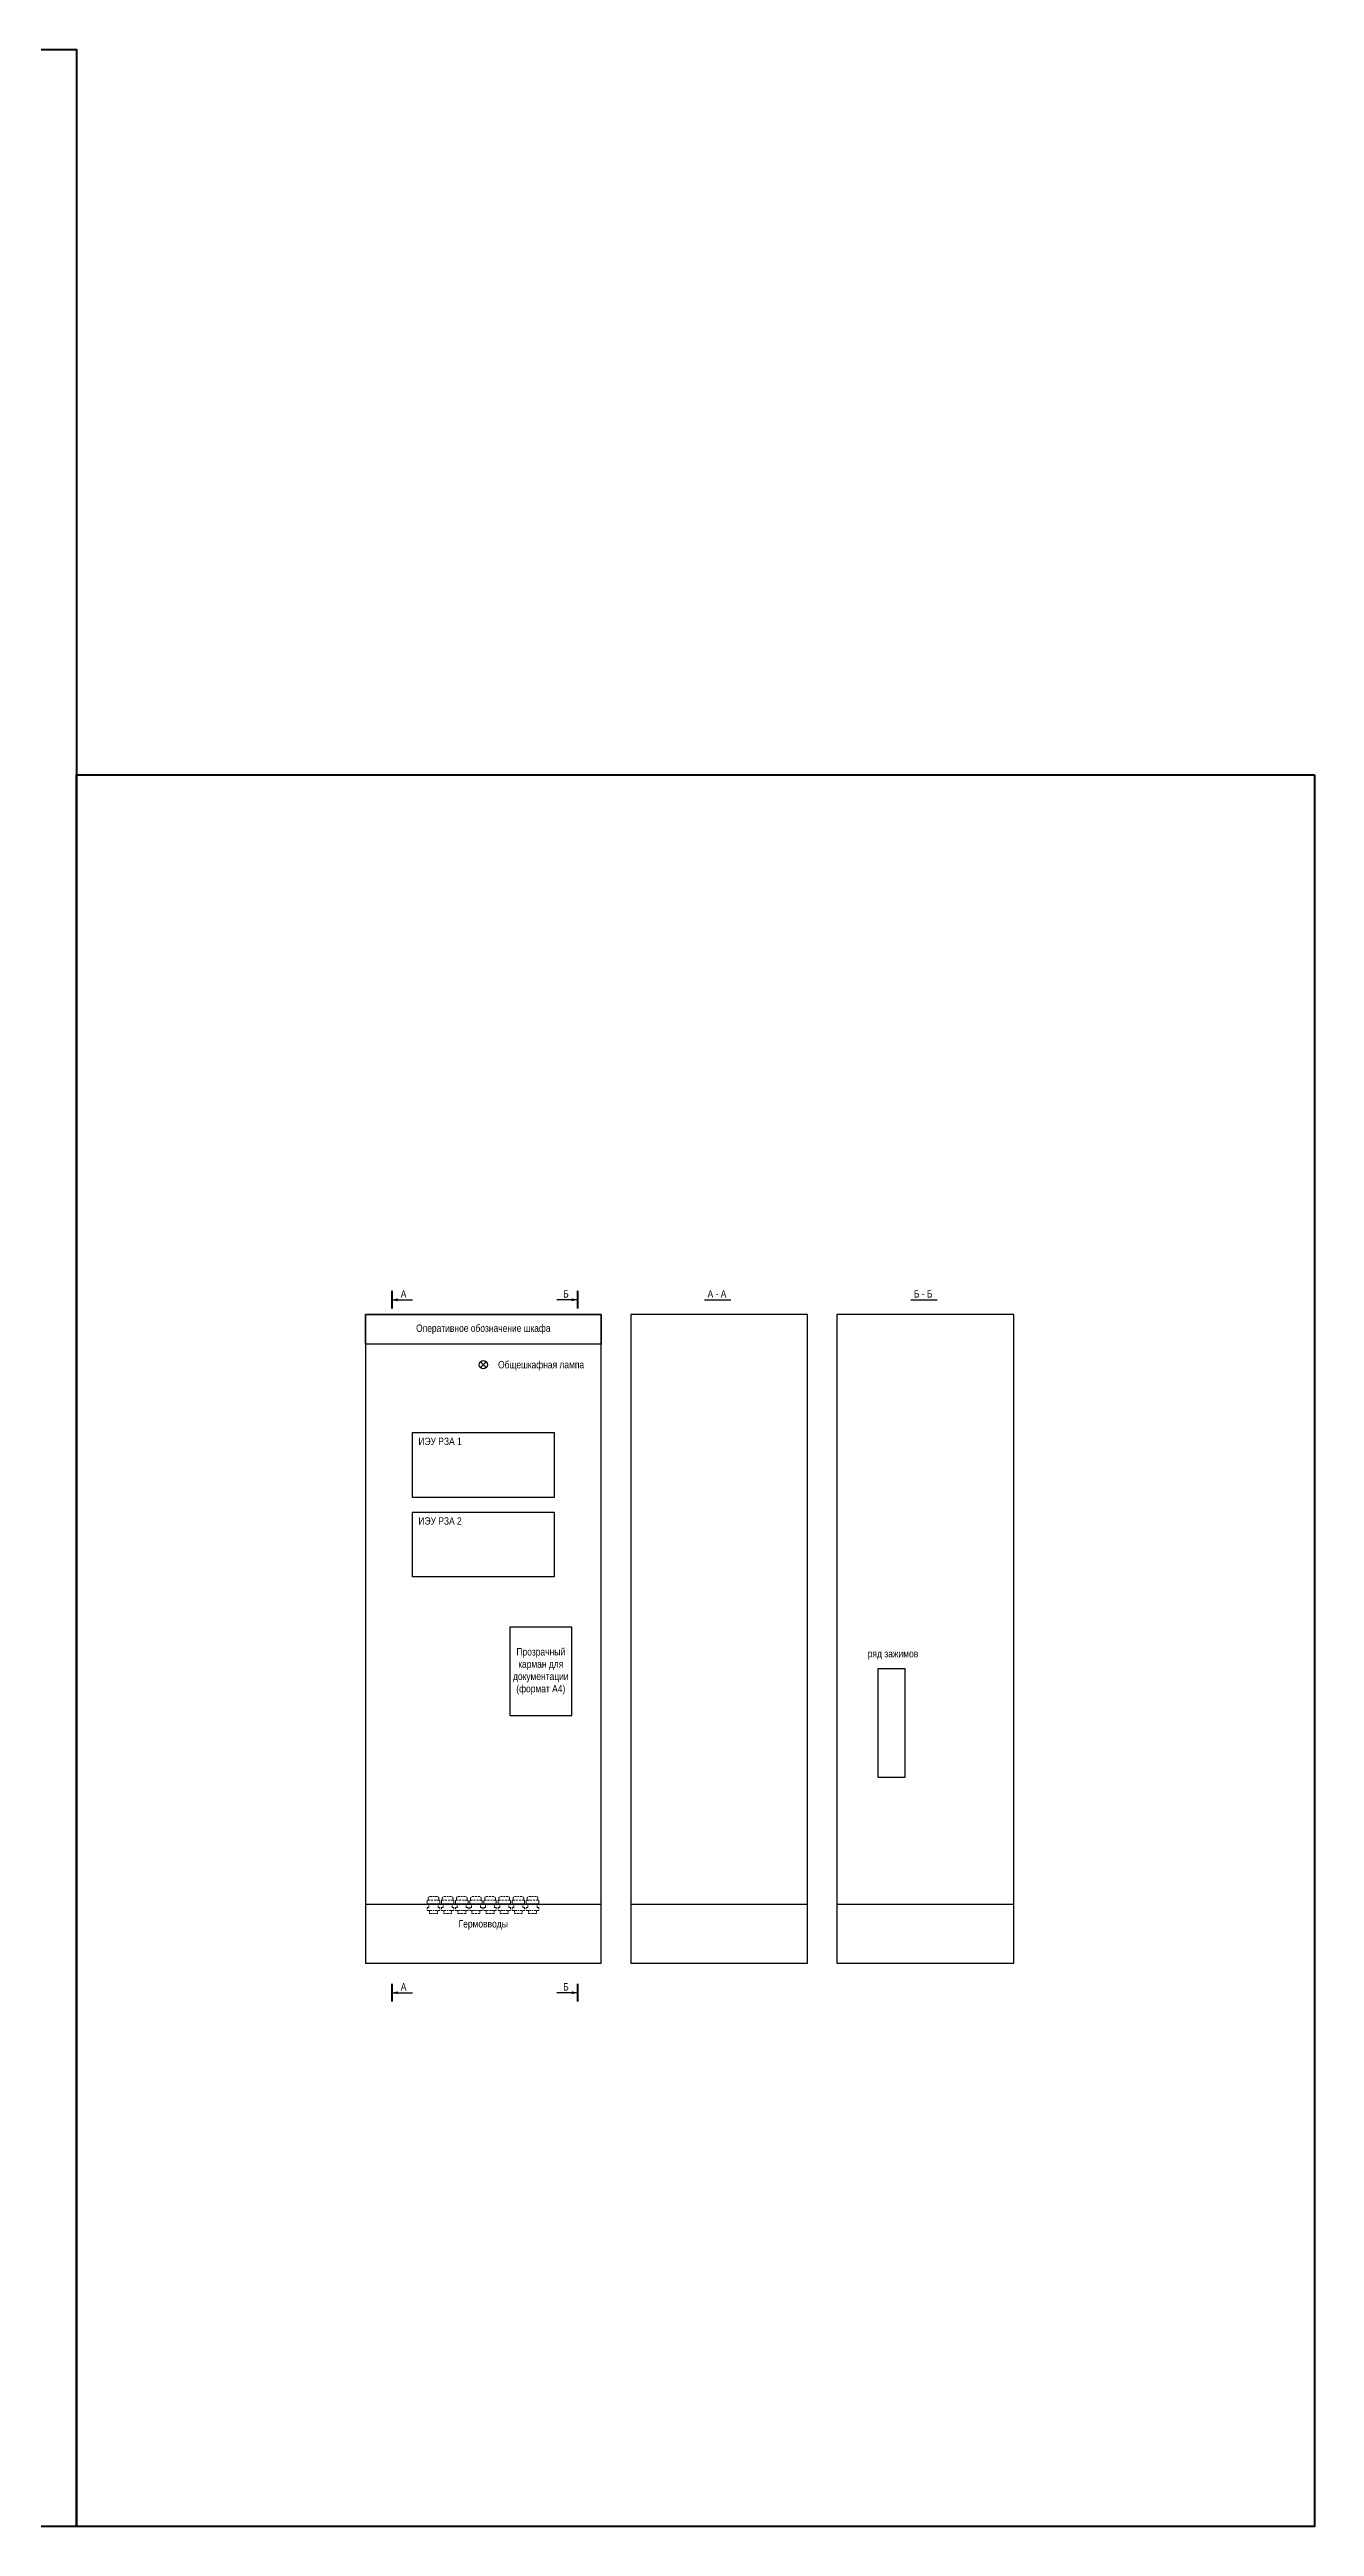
# Model space of a CAD drawing. Header units: millimetres. Extents: x 25558 to 49929, y 1902 to 19390.
# Drawn here: x 44533 to 44962, y 17143 to 17983 of the extents above; entities that cross this region are included whole.
import ezdxf
from ezdxf.enums import TextEntityAlignment as Align

# ---------------------------------------------------------------- set-up
doc = ezdxf.new("R2010")
doc.units = ezdxf.units.MM
doc.linetypes.add('штриховая2', pattern=[9.525, 6.35, -3.175])
for name, color, linetype, lineweight in [('Основная', 7, 'Continuous', 30), ('Толстая', 7, 'Continuous', 53), ('Тонкая', 7, 'Continuous', 5)]:
    doc.layers.add(name, color=color, linetype=linetype, lineweight=lineweight)
doc.styles.add('Narrow', font='ARIALN.TTF')

msp = doc.modelspace()

# ---------------------------------------------------------------- linework, layer by layer
at = {"linetype": 'штриховая2', "lineweight": 13, "ltscale": 0.1}
for p, q in [((44660.99, 17355.25), (44660.99, 17354)), ((44660.99, 17354), (44660.99, 17355.25)), ((44661.28, 17355.92), (44661.28, 17355.44)), ((44661.28, 17355.44), (44663.1, 17355.44)), ((44661.85, 17356.59), (44663.1, 17356.59)), ((44664.35, 17356.59), (44663.1, 17356.59)), ((44664.92, 17355.44), (44663.1, 17355.44)), ((44664.92, 17355.92), (44664.92, 17355.44)), ((44665.21, 17355.25), (44665.21, 17354)), ((44665.21, 17354), (44665.21, 17355.25)), ((44666.08, 17355.92), (44666.08, 17355.44)), ((44666.08, 17355.44), (44667.9, 17355.44)), ((44666.65, 17356.59), (44667.9, 17356.59)), ((44669.15, 17356.59), (44667.9, 17356.59)), ((44669.72, 17355.44), (44667.9, 17355.44)), ((44669.72, 17355.92), (44669.72, 17355.44)), ((44670.01, 17355.25), (44670.01, 17354)), ((44670.01, 17354), (44670.01, 17355.25)), ((44670.59, 17355.25), (44670.59, 17354)), ((44670.59, 17354), (44670.59, 17355.25)), ((44670.88, 17355.92), (44670.88, 17355.44)), ((44670.88, 17355.44), (44672.7, 17355.44)), ((44671.45, 17356.59), (44672.7, 17356.59)), ((44673.95, 17356.59), (44672.7, 17356.59)), ((44674.52, 17355.44), (44672.7, 17355.44)), ((44674.52, 17355.92), (44674.52, 17355.44)), ((44674.81, 17355.25), (44674.81, 17354)), ((44674.81, 17354), (44674.81, 17355.25)), ((44675.39, 17355.25), (44675.39, 17354)), ((44675.39, 17354), (44675.39, 17355.25)), ((44675.68, 17355.92), (44675.68, 17355.44)), ((44675.68, 17355.44), (44677.5, 17355.44)), ((44676.25, 17356.59), (44677.5, 17356.59)), ((44678.75, 17356.59), (44677.5, 17356.59)), ((44679.32, 17355.44), (44677.5, 17355.44)), ((44679.32, 17355.92), (44679.32, 17355.44)), ((44679.61, 17355.25), (44679.61, 17354)), ((44679.61, 17354), (44679.61, 17355.25)), ((44680.19, 17355.25), (44680.19, 17354)), ((44680.19, 17354), (44680.19, 17355.25)), ((44680.19, 17355.25), (44680.19, 17354)), ((44680.19, 17354), (44680.19, 17355.25)), ((44680.48, 17355.92), (44680.48, 17355.44)), ((44680.48, 17355.44), (44682.3, 17355.44)), ((44681.05, 17356.59), (44682.3, 17356.59)), ((44683.55, 17356.59), (44682.3, 17356.59)), ((44684.12, 17355.44), (44682.3, 17355.44)), ((44684.12, 17355.92), (44684.12, 17355.44)), ((44684.41, 17355.25), (44684.41, 17354)), ((44684.41, 17354), (44684.41, 17355.25)), ((44684.99, 17355.25), (44684.99, 17354)), ((44684.99, 17354), (44684.99, 17355.25)), ((44685.28, 17355.92), (44685.28, 17355.44)), ((44685.28, 17355.44), (44687.1, 17355.44)), ((44685.85, 17356.59), (44687.1, 17356.59)), ((44688.35, 17356.59), (44687.1, 17356.59)), ((44688.92, 17355.44), (44687.1, 17355.44)), ((44688.92, 17355.92), (44688.92, 17355.44)), ((44689.21, 17355.25), (44689.21, 17354)), ((44689.21, 17354), (44689.21, 17355.25)), ((44689.79, 17355.25), (44689.79, 17354)), ((44689.79, 17354), (44689.79, 17355.25)), ((44690.08, 17355.92), (44690.08, 17355.44)), ((44690.08, 17355.44), (44691.9, 17355.44)), ((44690.65, 17356.59), (44691.9, 17356.59)), ((44693.15, 17356.59), (44691.9, 17356.59)), ((44693.72, 17355.44), (44691.9, 17355.44)), ((44693.72, 17355.92), (44693.72, 17355.44)), ((44694.01, 17355.25), (44694.01, 17354)), ((44694.01, 17354), (44694.01, 17355.25)), ((44694.59, 17355.25), (44694.59, 17354)), ((44694.59, 17354), (44694.59, 17355.25)), ((44694.88, 17355.92), (44694.88, 17355.44)), ((44694.88, 17355.44), (44696.7, 17355.44)), ((44695.45, 17356.59), (44696.7, 17356.59)), ((44697.95, 17356.59), (44696.7, 17356.59)), ((44698.52, 17355.44), (44696.7, 17355.44)), ((44698.52, 17355.92), (44698.52, 17355.44)), ((44698.81, 17355.25), (44698.81, 17354)), ((44698.81, 17354), (44698.81, 17355.25)), ((44660.99, 17352.94), (44660.99, 17351.89)), ((44660.99, 17352.94), (44661.56, 17352.94)), ((44660.99, 17351.89), (44663.1, 17351.89)), ((44661.56, 17352.94), (44661.56, 17354)), ((44661.76, 17351.89), (44661.76, 17350.83)), ((44661.76, 17350.83), (44663.1, 17350.83)), ((44665.21, 17351.89), (44663.1, 17351.89)), ((44664.44, 17350.83), (44663.1, 17350.83)), ((44664.44, 17351.89), (44664.44, 17350.83)), ((44664.64, 17352.94), (44664.64, 17354)), ((44665.21, 17352.94), (44664.64, 17352.94)), ((44665.21, 17352.94), (44665.21, 17351.89)), ((44665.79, 17352.94), (44665.79, 17351.89)), ((44665.79, 17352.94), (44666.36, 17352.94)), ((44665.79, 17351.89), (44667.9, 17351.89)), ((44666.36, 17352.94), (44666.36, 17354)), ((44666.56, 17351.89), (44666.56, 17350.83)), ((44666.56, 17350.83), (44667.9, 17350.83)), ((44670.01, 17351.89), (44667.9, 17351.89)), ((44669.24, 17350.83), (44667.9, 17350.83)), ((44669.24, 17351.89), (44669.24, 17350.83)), ((44669.44, 17352.94), (44669.44, 17354)), ((44670.01, 17352.94), (44669.44, 17352.94)), ((44670.01, 17352.94), (44670.01, 17351.89)), ((44670.59, 17352.94), (44670.59, 17351.89)), ((44670.59, 17352.94), (44671.16, 17352.94)), ((44670.59, 17351.89), (44672.7, 17351.89)), ((44671.16, 17352.94), (44671.16, 17354)), ((44671.36, 17351.89), (44671.36, 17350.83)), ((44671.36, 17350.83), (44672.7, 17350.83)), ((44674.81, 17351.89), (44672.7, 17351.89)), ((44674.04, 17350.83), (44672.7, 17350.83)), ((44674.04, 17351.89), (44674.04, 17350.83)), ((44674.24, 17352.94), (44674.24, 17354)), ((44674.81, 17352.94), (44674.24, 17352.94)), ((44674.81, 17352.94), (44674.81, 17351.89)), ((44675.39, 17352.94), (44675.39, 17351.89)), ((44675.39, 17352.94), (44675.96, 17352.94)), ((44675.39, 17351.89), (44677.5, 17351.89)), ((44675.96, 17352.94), (44675.96, 17354)), ((44676.16, 17351.89), (44676.16, 17350.83)), ((44676.16, 17350.83), (44677.5, 17350.83)), ((44679.61, 17351.89), (44677.5, 17351.89)), ((44678.84, 17350.83), (44677.5, 17350.83)), ((44678.84, 17351.89), (44678.84, 17350.83)), ((44679.04, 17352.94), (44679.04, 17354)), ((44679.61, 17352.94), (44679.04, 17352.94)), ((44679.61, 17352.94), (44679.61, 17351.89)), ((44680.19, 17352.94), (44680.19, 17351.89)), ((44680.19, 17352.94), (44680.76, 17352.94)), ((44680.19, 17352.94), (44680.19, 17351.89)), ((44680.19, 17351.89), (44682.3, 17351.89)), ((44680.76, 17352.94), (44680.76, 17354)), ((44680.96, 17351.89), (44680.96, 17350.83)), ((44680.96, 17350.83), (44682.3, 17350.83)), ((44684.41, 17351.89), (44682.3, 17351.89)), ((44683.64, 17350.83), (44682.3, 17350.83)), ((44683.64, 17351.89), (44683.64, 17350.83)), ((44683.84, 17352.94), (44683.84, 17354)), ((44684.41, 17352.94), (44683.84, 17352.94)), ((44684.41, 17352.94), (44684.41, 17351.89)), ((44684.99, 17352.94), (44684.99, 17351.89)), ((44684.99, 17352.94), (44685.56, 17352.94)), ((44684.99, 17351.89), (44687.1, 17351.89)), ((44685.56, 17352.94), (44685.56, 17354)), ((44685.76, 17351.89), (44685.76, 17350.83)), ((44685.76, 17350.83), (44687.1, 17350.83)), ((44689.21, 17351.89), (44687.1, 17351.89)), ((44688.44, 17350.83), (44687.1, 17350.83)), ((44688.44, 17351.89), (44688.44, 17350.83)), ((44688.64, 17352.94), (44688.64, 17354)), ((44689.21, 17352.94), (44688.64, 17352.94)), ((44689.21, 17352.94), (44689.21, 17351.89)), ((44689.79, 17352.94), (44689.79, 17351.89)), ((44689.79, 17352.94), (44690.36, 17352.94)), ((44689.79, 17351.89), (44691.9, 17351.89)), ((44690.36, 17352.94), (44690.36, 17354)), ((44690.56, 17351.89), (44690.56, 17350.83)), ((44690.56, 17350.83), (44691.9, 17350.83)), ((44694.01, 17351.89), (44691.9, 17351.89)), ((44693.24, 17350.83), (44691.9, 17350.83)), ((44693.24, 17351.89), (44693.24, 17350.83)), ((44693.44, 17352.94), (44693.44, 17354)), ((44694.01, 17352.94), (44693.44, 17352.94)), ((44694.01, 17352.94), (44694.01, 17351.89)), ((44694.59, 17352.94), (44694.59, 17351.89)), ((44694.59, 17352.94), (44695.16, 17352.94)), ((44694.59, 17351.89), (44696.7, 17351.89)), ((44695.16, 17352.94), (44695.16, 17354)), ((44695.36, 17351.89), (44695.36, 17350.83)), ((44695.36, 17350.83), (44696.7, 17350.83)), ((44698.81, 17351.89), (44696.7, 17351.89)), ((44698.04, 17350.83), (44696.7, 17350.83)), ((44698.04, 17351.89), (44698.04, 17350.83)), ((44698.24, 17352.94), (44698.24, 17354)), ((44698.81, 17352.94), (44698.24, 17352.94)), ((44698.81, 17352.94), (44698.81, 17351.89))]:
    msp.add_line(p, q, dxfattribs=at)
for points in [[(44660.99, 17355.25), (44661.02, 17355.3), (44661.09, 17355.36), (44661.14, 17355.4), (44661.19, 17355.42), (44661.25, 17355.43), (44661.28, 17355.44)], [(44661.28, 17355.92), (44661.29, 17356.1), (44661.32, 17356.23), (44661.38, 17356.36), (44661.47, 17356.47), (44661.58, 17356.54), (44661.72, 17356.59), (44661.95, 17356.59)], [(44664.92, 17355.92), (44664.91, 17356.1), (44664.88, 17356.23), (44664.82, 17356.36), (44664.74, 17356.47), (44664.63, 17356.54), (44664.48, 17356.59), (44664.25, 17356.59)], [(44665.21, 17355.25), (44665.18, 17355.3), (44665.11, 17355.36), (44665.06, 17355.4), (44665.01, 17355.42), (44664.95, 17355.43), (44664.92, 17355.44)], [(44665.79, 17355.25), (44665.82, 17355.3), (44665.89, 17355.36), (44665.94, 17355.4), (44665.99, 17355.42), (44666.05, 17355.43), (44666.08, 17355.44)], [(44666.08, 17355.92), (44666.09, 17356.1), (44666.12, 17356.23), (44666.18, 17356.36), (44666.27, 17356.47), (44666.38, 17356.54), (44666.52, 17356.59), (44666.75, 17356.59)], [(44669.72, 17355.92), (44669.71, 17356.1), (44669.68, 17356.23), (44669.62, 17356.36), (44669.54, 17356.47), (44669.43, 17356.54), (44669.28, 17356.59), (44669.05, 17356.59)], [(44670.01, 17355.25), (44669.98, 17355.3), (44669.91, 17355.36), (44669.86, 17355.4), (44669.81, 17355.42), (44669.75, 17355.43), (44669.72, 17355.44)], [(44670.59, 17355.25), (44670.62, 17355.3), (44670.69, 17355.36), (44670.74, 17355.4), (44670.79, 17355.42), (44670.85, 17355.43), (44670.88, 17355.44)], [(44670.88, 17355.92), (44670.89, 17356.1), (44670.92, 17356.23), (44670.98, 17356.36), (44671.07, 17356.47), (44671.18, 17356.54), (44671.32, 17356.59), (44671.55, 17356.59)], [(44674.52, 17355.92), (44674.51, 17356.1), (44674.48, 17356.23), (44674.42, 17356.36), (44674.34, 17356.47), (44674.23, 17356.54), (44674.08, 17356.59), (44673.85, 17356.59)], [(44674.81, 17355.25), (44674.78, 17355.3), (44674.71, 17355.36), (44674.66, 17355.4), (44674.61, 17355.42), (44674.55, 17355.43), (44674.52, 17355.44)], [(44675.39, 17355.25), (44675.42, 17355.3), (44675.49, 17355.36), (44675.54, 17355.4), (44675.59, 17355.42), (44675.65, 17355.43), (44675.68, 17355.44)], [(44675.68, 17355.92), (44675.69, 17356.1), (44675.72, 17356.23), (44675.78, 17356.36), (44675.87, 17356.47), (44675.98, 17356.54), (44676.12, 17356.59), (44676.35, 17356.59)], [(44679.32, 17355.92), (44679.31, 17356.1), (44679.28, 17356.23), (44679.22, 17356.36), (44679.14, 17356.47), (44679.03, 17356.54), (44678.88, 17356.59), (44678.65, 17356.59)], [(44679.61, 17355.25), (44679.58, 17355.3), (44679.51, 17355.36), (44679.46, 17355.4), (44679.41, 17355.42), (44679.35, 17355.43), (44679.32, 17355.44)], [(44680.19, 17355.25), (44680.22, 17355.3), (44680.29, 17355.36), (44680.34, 17355.4), (44680.39, 17355.42), (44680.45, 17355.43), (44680.48, 17355.44)], [(44680.48, 17355.92), (44680.49, 17356.1), (44680.52, 17356.23), (44680.58, 17356.36), (44680.67, 17356.47), (44680.78, 17356.54), (44680.92, 17356.59), (44681.15, 17356.59)], [(44684.12, 17355.92), (44684.11, 17356.1), (44684.08, 17356.23), (44684.02, 17356.36), (44683.94, 17356.47), (44683.83, 17356.54), (44683.68, 17356.59), (44683.45, 17356.59)], [(44684.41, 17355.25), (44684.38, 17355.3), (44684.31, 17355.36), (44684.26, 17355.4), (44684.21, 17355.42), (44684.15, 17355.43), (44684.12, 17355.44)], [(44684.99, 17355.25), (44685.02, 17355.3), (44685.09, 17355.36), (44685.14, 17355.4), (44685.19, 17355.42), (44685.25, 17355.43), (44685.28, 17355.44)], [(44685.28, 17355.92), (44685.29, 17356.1), (44685.32, 17356.23), (44685.38, 17356.36), (44685.47, 17356.47), (44685.58, 17356.54), (44685.72, 17356.59), (44685.95, 17356.59)], [(44688.92, 17355.92), (44688.91, 17356.1), (44688.88, 17356.23), (44688.82, 17356.36), (44688.74, 17356.47), (44688.63, 17356.54), (44688.48, 17356.59), (44688.25, 17356.59)], [(44689.21, 17355.25), (44689.18, 17355.3), (44689.11, 17355.36), (44689.06, 17355.4), (44689.01, 17355.42), (44688.95, 17355.43), (44688.92, 17355.44)], [(44689.79, 17355.25), (44689.82, 17355.3), (44689.89, 17355.36), (44689.94, 17355.4), (44689.99, 17355.42), (44690.05, 17355.43), (44690.08, 17355.44)], [(44690.08, 17355.92), (44690.09, 17356.1), (44690.12, 17356.23), (44690.18, 17356.36), (44690.27, 17356.47), (44690.38, 17356.54), (44690.52, 17356.59), (44690.75, 17356.59)], [(44693.72, 17355.92), (44693.71, 17356.1), (44693.68, 17356.23), (44693.62, 17356.36), (44693.54, 17356.47), (44693.43, 17356.54), (44693.28, 17356.59), (44693.05, 17356.59)], [(44694.01, 17355.25), (44693.98, 17355.3), (44693.91, 17355.36), (44693.86, 17355.4), (44693.81, 17355.42), (44693.75, 17355.43), (44693.72, 17355.44)], [(44694.59, 17355.25), (44694.62, 17355.3), (44694.69, 17355.36), (44694.74, 17355.4), (44694.79, 17355.42), (44694.85, 17355.43), (44694.88, 17355.44)], [(44694.88, 17355.92), (44694.89, 17356.1), (44694.92, 17356.23), (44694.98, 17356.36), (44695.07, 17356.47), (44695.18, 17356.54), (44695.32, 17356.59), (44695.55, 17356.59)], [(44698.52, 17355.92), (44698.51, 17356.1), (44698.48, 17356.23), (44698.42, 17356.36), (44698.34, 17356.47), (44698.23, 17356.54), (44698.08, 17356.59), (44697.85, 17356.59)], [(44698.81, 17355.25), (44698.78, 17355.3), (44698.71, 17355.36), (44698.66, 17355.4), (44698.61, 17355.42), (44698.55, 17355.43), (44698.52, 17355.44)]]:
    msp.add_spline(points, degree=3, dxfattribs=at)
at = {"layer": 'Основная', "linetype": 'штриховая2', "lineweight": 13, "ltscale": 1000}
for p, q in [((44665.79, 17355.25), (44665.79, 17354)), ((44665.79, 17354), (44665.79, 17355.25)), ((44660.99, 17354.19), (44663.1, 17354.19)), ((44660.99, 17354), (44663.1, 17354)), ((44661.56, 17354), (44660.99, 17354)), ((44665.21, 17354.19), (44663.1, 17354.19)), ((44665.21, 17354), (44663.1, 17354)), ((44664.64, 17354), (44665.21, 17354)), ((44665.79, 17354.19), (44667.9, 17354.19)), ((44665.79, 17354), (44667.9, 17354)), ((44666.36, 17354), (44665.79, 17354)), ((44670.01, 17354.19), (44667.9, 17354.19)), ((44670.01, 17354), (44667.9, 17354)), ((44669.44, 17354), (44670.01, 17354)), ((44670.59, 17354.19), (44672.7, 17354.19)), ((44670.59, 17354), (44672.7, 17354)), ((44671.16, 17354), (44670.59, 17354)), ((44674.81, 17354.19), (44672.7, 17354.19)), ((44674.81, 17354), (44672.7, 17354)), ((44674.24, 17354), (44674.81, 17354)), ((44675.39, 17354.19), (44677.5, 17354.19)), ((44675.39, 17354), (44677.5, 17354)), ((44675.96, 17354), (44675.39, 17354)), ((44679.61, 17354.19), (44677.5, 17354.19)), ((44679.61, 17354), (44677.5, 17354)), ((44679.04, 17354), (44679.61, 17354)), ((44680.19, 17354.19), (44682.3, 17354.19)), ((44680.19, 17354), (44682.3, 17354)), ((44680.76, 17354), (44680.19, 17354)), ((44684.41, 17354.19), (44682.3, 17354.19)), ((44684.41, 17354), (44682.3, 17354)), ((44683.84, 17354), (44684.41, 17354)), ((44684.99, 17354.19), (44687.1, 17354.19)), ((44684.99, 17354), (44687.1, 17354)), ((44685.56, 17354), (44684.99, 17354)), ((44689.21, 17354.19), (44687.1, 17354.19)), ((44689.21, 17354), (44687.1, 17354)), ((44688.64, 17354), (44689.21, 17354)), ((44689.79, 17354.19), (44691.9, 17354.19)), ((44689.79, 17354), (44691.9, 17354)), ((44690.36, 17354), (44689.79, 17354)), ((44694.01, 17354.19), (44691.9, 17354.19)), ((44694.01, 17354), (44691.9, 17354)), ((44693.44, 17354), (44694.01, 17354)), ((44694.59, 17354.19), (44696.7, 17354.19)), ((44694.59, 17354), (44696.7, 17354)), ((44695.16, 17354), (44694.59, 17354)), ((44698.81, 17354.19), (44696.7, 17354.19)), ((44698.81, 17354), (44696.7, 17354)), ((44698.24, 17354), (44698.81, 17354))]:
    msp.add_line(p, q, dxfattribs=at)
at = {"layer": 'Основная', "ltscale": 100}
msp.add_line((44640, 17354), (44720, 17354), dxfattribs=at)
for points in [[(44649, 17559, 0, 1, 0), (44651, 17559, 0, 0, 0)], [(44712, 17559, 0, 1, 0), (44710, 17559, 0, 0, 0)], [(44649, 17324, 0, 1, 0), (44651, 17324, 0, 0, 0)], [(44712, 17324, 0, 1, 0), (44710, 17324, 0, 0, 0)]]:
    msp.add_lwpolyline(points, format="xyseb", dxfattribs=at)
for points in [[(44649, 17559), (44656, 17559)], [(44712, 17559), (44705, 17559)], [(44755, 17559), (44764, 17559)], [(44825, 17559), (44834, 17559)], [(44679, 17538), (44681, 17536)], [(44679, 17536), (44681, 17538)], [(44730, 17354), (44790, 17354)], [(44800, 17354), (44860, 17354)], [(44649, 17324), (44656, 17324)], [(44712, 17324), (44705, 17324)]]:
    msp.add_lwpolyline(points, dxfattribs=at)
at = {"layer": 'Основная'}
for points in [[(44640, 17334), (44720, 17334), (44720, 17554), (44640, 17554)], [(44790, 17554), (44730, 17554), (44730, 17334), (44790, 17334)], [(44860, 17554), (44800, 17554), (44800, 17334), (44860, 17334)], [(44656, 17514), (44704, 17514), (44704, 17492), (44656, 17492)], [(44656, 17487), (44704, 17487), (44704, 17465), (44656, 17465)], [(44689, 17418), (44710, 17418), (44710, 17448), (44689, 17448)], [(44814, 17434), (44823, 17434), (44823, 17397), (44814, 17397)]]:
    msp.add_lwpolyline(points, close=True, dxfattribs=at)
at = {"layer": 'Основная', "ltscale": 100}
msp.add_lwpolyline([(44640, 17554), (44720, 17554), (44720, 17544), (44640, 17544)], close=True, dxfattribs=at)
at = {"layer": 'Основная', "ltscale": 0.35}
msp.add_circle((44680, 17537), 1.41, dxfattribs=at)
at = {"layer": 'Толстая', "ltscale": 100}
for points in [[(44649, 17562), (44649, 17556)], [(44712, 17562), (44712, 17556)], [(44649, 17327), (44649, 17321)], [(44712, 17327), (44712, 17321)]]:
    msp.add_lwpolyline(points, dxfattribs=at)
at = {"layer": 'Тонкая', "color": 3, "lineweight": 50}
for points in [[(44542, 17143), (43948, 17143), (43948, 17983), (44542, 17983)], [(44962, 17737), (44962, 17143), (44542, 17143), (44542, 17737)]]:
    msp.add_lwpolyline(points, close=True, dxfattribs=at)

# ---------------------------------------------------------------- texts
at = {"layer": 'Основная', "style": 'Narrow'}
for s, p in [('А', (44652, 17561)), ('Б', (44707.09, 17561)), ('А - А', (44756.09, 17561)), ('Б - Б', (44826.09, 17561)), ('Общешкафная лампа', (44685, 17537)), ('ИЭУ РЗА', (44658, 17511)), ('ИЭУ РЗА 1', (44658, 17511)), ('ИЭУ РЗА 2', (44658, 17484)), ('А', (44652, 17326)), ('Б', (44707.09, 17326))]:
    msp.add_text(s, height=2.5, dxfattribs=at).set_placement(p, align=Align.MIDDLE_LEFT)
msp.add_text('ряд зажимов', height=2.5, dxfattribs=at).set_placement((44819, 17439), align=Align.MIDDLE_CENTER)
at = {"layer": 'Основная', "char_height": 2.5, "attachment_point": 5, "style": 'Narrow'}
for s, insert, width in [('Оперативное обозначение шкафа', (44680, 17549), 80), ('Прозрачный карман для документации (формат А4)', (44699.5, 17433), 21), ('Гермовводы ', (44680, 17347), 58)]:
    msp.add_mtext(s, dxfattribs=dict(at, insert=insert, width=width))

doc.saveas('drawing.dxf')
